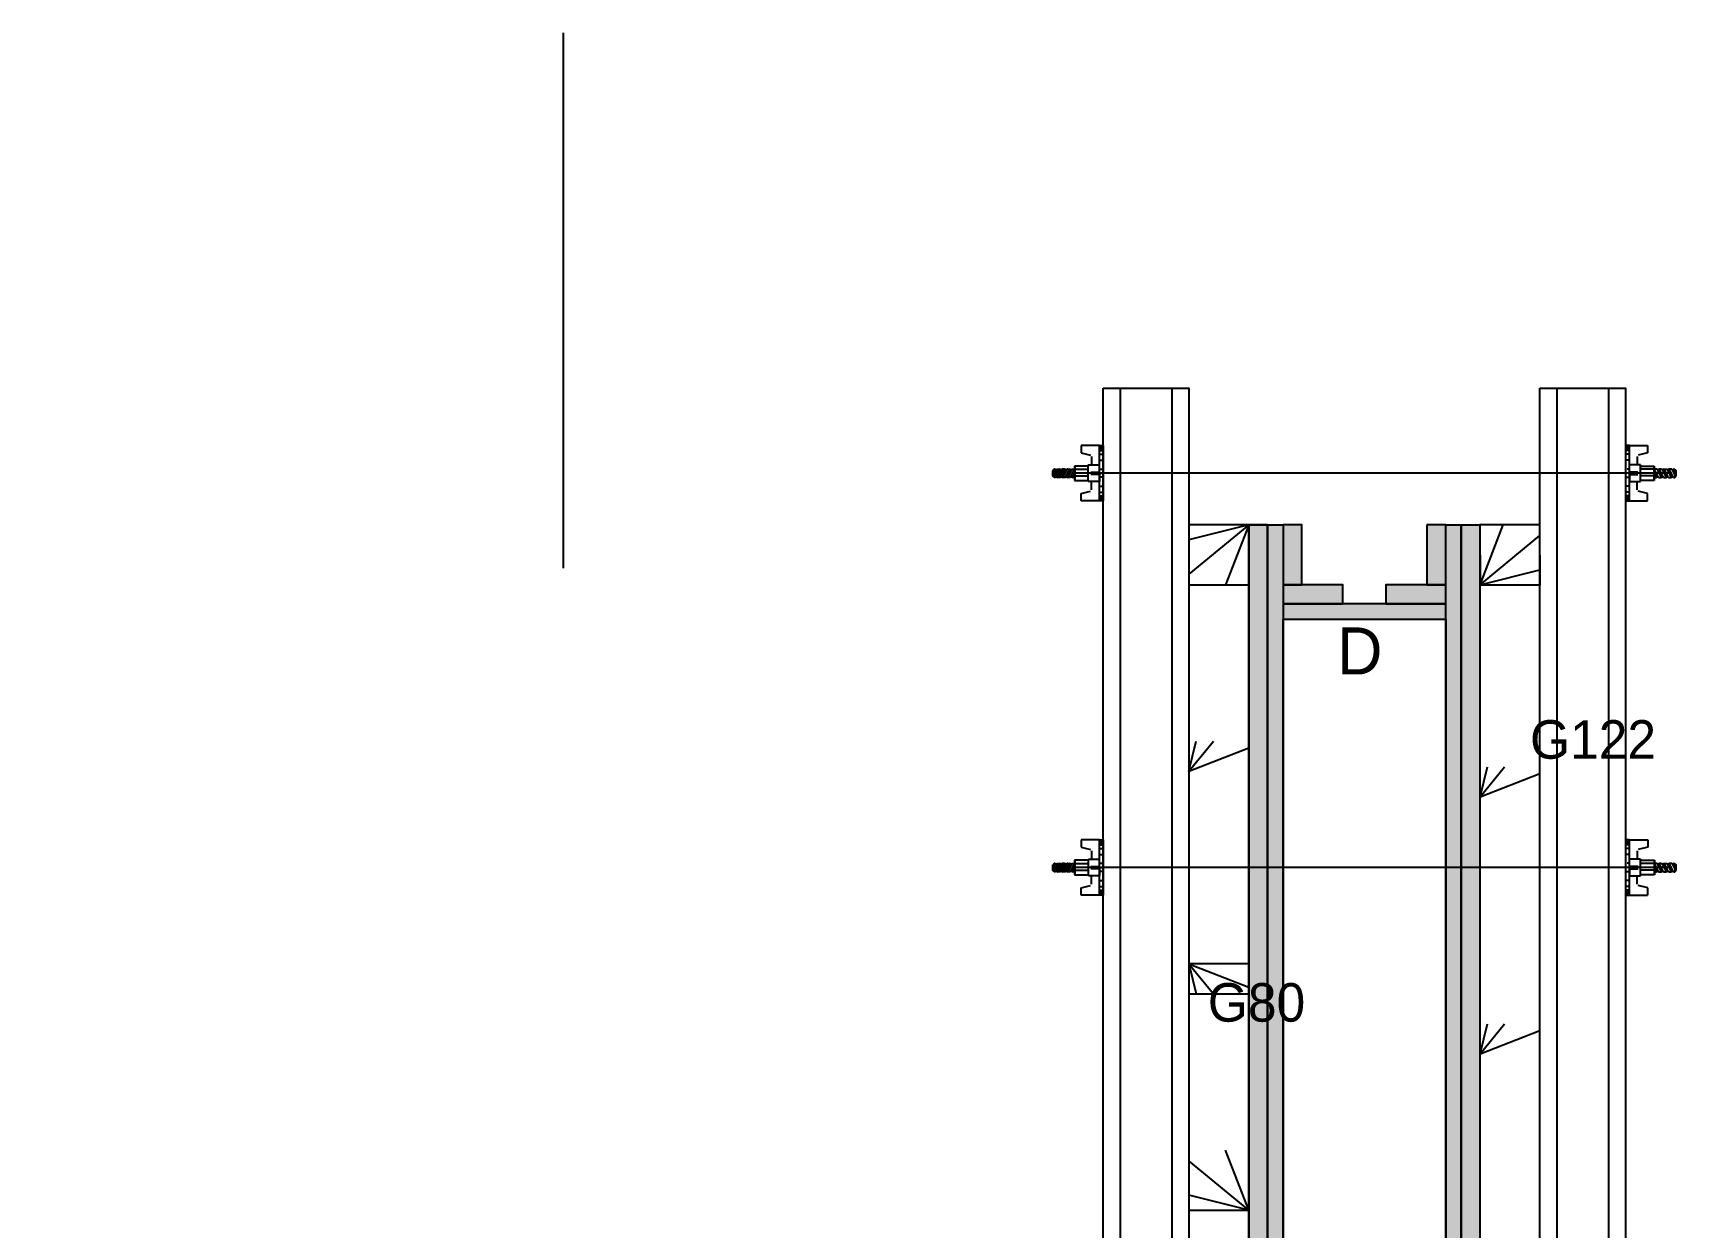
# Model space of a CAD drawing. Header units: metres. Extents: x 3966 to 8606, y 3940 to 4612.
# Drawn here: x 4011.9 to 4395.8, y 4332.7 to 4611.6 of the extents above; entities that cross this region are included whole.
import ezdxf

# ---------------------------------------------------------------- set-up
doc = ezdxf.new("R2010")
doc.units = ezdxf.units.M
for name, color, linetype in [('CHAPA', 7, 'Continuous'), ('CONCRETO', 7, 'Continuous'), ('Hachura', 7, 'Continuous'), ('Madeira', 7, 'Continuous'), ('Perfil Metálico', 7, 'Continuous'), ('SARRAFO', 7, 'Continuous'), ('TEXTO_GERAL', 7, 'Continuous')]:
    doc.layers.add(name, color=color, linetype=linetype)

msp = doc.modelspace()

# ---------------------------------------------------------------- hatches: boundary and pattern name
at = {"layer": 'Hachura'}
h = msp.add_hatch(color=7, dxfattribs=at)
h.dxf.hatch_style = 1
h.paths.add_polyline_path([(4295.94, 4496.66), (4300.34, 4496.66), (4300.34, 4496.66), (4300.34, 4076.66), (4300.34, 4076.66), (4295.94, 4076.66), (4295.94, 4076.66), (4295.94, 4496.66)])
h = msp.add_hatch(color=7, dxfattribs=at)
h.dxf.hatch_style = 1
h.paths.add_polyline_path([(4300.34, 4496.66), (4303.94, 4496.66), (4303.94, 4496.66), (4303.94, 4076.66), (4303.94, 4076.66), (4300.34, 4076.66), (4300.34, 4076.66), (4300.34, 4496.66)])
h = msp.add_hatch(color=7, dxfattribs=at)
h.dxf.hatch_style = 1
h.paths.add_polyline_path([(4308.34, 4482.66), (4303.94, 4482.66), (4303.94, 4482.66), (4303.94, 4496.66), (4303.94, 4496.66), (4308.34, 4496.66), (4308.34, 4496.66), (4308.34, 4482.66)])
h = msp.add_hatch(color=7, dxfattribs=at)
h.dxf.hatch_style = 1
h.paths.add_polyline_path([(4341.94, 4482.66), (4337.54, 4482.66), (4337.54, 4482.66), (4337.54, 4496.66), (4337.54, 4496.66), (4341.94, 4496.66), (4341.94, 4496.66), (4341.94, 4482.66)])
h = msp.add_hatch(color=7, dxfattribs=at)
h.dxf.hatch_style = 1
h.paths.add_polyline_path([(4345.54, 4016.66), (4341.94, 4016.66), (4341.94, 4016.66), (4341.94, 4496.66), (4341.94, 4496.66), (4345.54, 4496.66), (4345.54, 4496.66), (4345.54, 4016.66)])
h = msp.add_hatch(color=7, dxfattribs=at)
h.dxf.hatch_style = 1
h.paths.add_polyline_path([(4345.54, 4496.66), (4349.94, 4496.66), (4349.94, 4496.66), (4349.94, 4016.66), (4349.94, 4016.66), (4345.54, 4016.66), (4345.54, 4016.66), (4345.54, 4496.66)])
h = msp.add_hatch(color=7, dxfattribs=at)
h.dxf.hatch_style = 1
h.paths.add_polyline_path([(4317.94, 4482.66), (4317.94, 4478.26), (4317.94, 4478.26), (4303.94, 4478.26), (4303.94, 4478.26), (4303.94, 4482.66), (4303.94, 4482.66), (4317.94, 4482.66)])
h = msp.add_hatch(color=7, dxfattribs=at)
h.dxf.hatch_style = 1
h.paths.add_polyline_path([(4341.94, 4482.66), (4341.94, 4478.26), (4341.94, 4478.26), (4327.94, 4478.26), (4327.94, 4478.26), (4327.94, 4482.66), (4327.94, 4482.66), (4341.94, 4482.66)])
h = msp.add_hatch(color=7, dxfattribs=at)
h.dxf.hatch_style = 1
h.paths.add_polyline_path([(4341.94, 4474.66), (4341.94, 4478.26), (4341.94, 4478.26), (4303.94, 4478.26), (4303.94, 4478.26), (4303.94, 4474.66), (4303.94, 4474.66), (4341.94, 4474.66)])

# ---------------------------------------------------------------- linework, layer by layer
at = {"layer": 'CHAPA', "color": 7, "lineweight": 25}
for points in [[(4303.94, 4496.66), (4303.94, 4076.66), (4300.34, 4076.66), (4300.34, 4496.66)], [(4345.54, 4016.66), (4341.94, 4016.66), (4341.94, 4496.66), (4345.54, 4496.66)], [(4341.94, 4474.66), (4341.94, 4478.26), (4303.94, 4478.26), (4303.94, 4474.66)]]:
    msp.add_lwpolyline(points, close=True, dxfattribs=at)
at = {"layer": 'CONCRETO', "color": 7, "lineweight": 25}
msp.add_lwpolyline([(4011.94, 4038.66), (4011.94, 4076.66), (4303.94, 4076.66), (4303.94, 4474.66), (4341.94, 4474.66), (4341.94, 4038.66)], close=True, dxfattribs=at)
at = {"layer": 'Defpoints', "color": 7, "lineweight": 25}
msp.add_line((4135.89, 4486.58), (4135.89, 4611.58), dxfattribs=at)
at = {"layer": 'Hachura', "color": 7, "lineweight": 25}
for p, q in [((4261.04, 4515.2), (4256.78, 4515.2)), ((4256.78, 4515.2), (4256.78, 4513.52)), ((4261.02, 4515.06), (4261.95, 4515.06)), ((4261.02, 4514.85), (4261.95, 4514.85)), ((4261.02, 4514.51), (4261.95, 4514.51)), ((4261.02, 4514.05), (4261.95, 4514.05)), ((4261.04, 4502.3), (4261.04, 4515.2)), ((4261.04, 4515.2), (4261.94, 4515.2)), ((4261.94, 4515.2), (4261.94, 4502.3)), ((4261.94, 4514.24), (4261.94, 4506.43)), ((4383.94, 4515.2), (4383.94, 4502.3)), ((4384.85, 4515.2), (4383.94, 4515.2)), ((4384.86, 4515.06), (4383.94, 4515.06)), ((4384.86, 4514.85), (4383.94, 4514.85)), ((4384.86, 4514.51), (4383.94, 4514.51)), ((4383.94, 4514.24), (4383.94, 4506.43)), ((4384.86, 4514.05), (4383.94, 4514.05)), ((4384.85, 4502.3), (4384.85, 4515.2)), ((4384.85, 4515.2), (4389.1, 4515.2)), ((4389.1, 4515.2), (4389.1, 4513.52)), ((4250.46, 4509.13), (4250.8, 4509.81)), ((4250.88, 4507.64), (4251.96, 4509.81)), ((4252.04, 4507.64), (4253.12, 4509.81)), ((4253.2, 4507.64), (4254.28, 4509.81)), ((4255.24, 4510.42), (4255.24, 4507.07)), ((4258.46, 4510.42), (4255.24, 4510.42)), ((4255.3, 4510.42), (4255.3, 4507.07)), ((4256.78, 4513.52), (4258.99, 4512.94)), ((4258.46, 4506.81), (4258.46, 4510.68)), ((4258.46, 4510.68), (4261.04, 4510.68)), ((4258.46, 4510.68), (4258.46, 4510.42)), ((4258.46, 4510.68), (4258.46, 4510.42)), ((4259.23, 4512.63), (4259.23, 4510.68)), ((4261.02, 4513.21), (4261.95, 4513.21)), ((4261.02, 4511.77), (4261.94, 4511.77)), ((4384.86, 4513.2), (4383.94, 4513.2)), ((4384.86, 4511.77), (4383.94, 4511.77)), ((4387.42, 4510.68), (4384.85, 4510.68)), ((4386.65, 4512.63), (4386.65, 4510.68)), ((4389.1, 4513.52), (4386.89, 4512.94)), ((4387.42, 4506.81), (4387.42, 4510.68)), ((4387.42, 4510.68), (4387.42, 4510.42)), ((4387.42, 4510.68), (4387.42, 4510.42)), ((4387.42, 4510.42), (4390.65, 4510.42)), ((4390.58, 4510.42), (4390.58, 4507.07)), ((4390.65, 4510.42), (4390.65, 4507.07)), ((4392.69, 4507.64), (4391.6, 4509.81)), ((4393.85, 4507.64), (4392.76, 4509.81)), ((4395.01, 4507.64), (4393.92, 4509.81)), ((4395.42, 4509.13), (4395.08, 4509.81)), ((4250.46, 4509.65), (4250.14, 4509.33)), ((4250.14, 4508.04), (4250.14, 4509.33)), ((4250.46, 4507.71), (4250.14, 4508.04)), ((4251.03, 4509.75), (4250.46, 4508.62)), ((4250.46, 4509.39), (4250.59, 4509.65)), ((4250.59, 4509.65), (4250.46, 4509.65)), ((4251.11, 4509.65), (4250.46, 4508.36)), ((4250.46, 4509.65), (4250.46, 4507.71)), ((4250.79, 4507.72), (4250.46, 4507.72)), ((4250.46, 4507.71), (4250.46, 4507.71)), ((4250.79, 4507.72), (4251.75, 4509.65)), ((4250.79, 4507.72), (4251.75, 4509.65)), ((4251.11, 4509.65), (4251.75, 4509.65)), ((4252.19, 4509.75), (4251.12, 4507.61)), ((4252.27, 4509.65), (4251.3, 4507.72)), ((4251.95, 4507.72), (4251.3, 4507.72)), ((4251.95, 4507.72), (4252.91, 4509.65)), ((4252.91, 4509.65), (4252.27, 4509.65)), ((4253.35, 4509.75), (4252.28, 4507.61)), ((4253.43, 4509.65), (4252.46, 4507.72)), ((4253.11, 4507.72), (4252.46, 4507.72)), ((4252.67, 4507.72), (4252.46, 4507.72)), ((4253.11, 4507.72), (4254.07, 4509.65)), ((4253.64, 4509.65), (4253.43, 4509.65)), ((4254.51, 4509.75), (4253.44, 4507.61)), ((4254.59, 4509.65), (4253.62, 4507.72)), ((4254.27, 4507.72), (4253.62, 4507.72)), ((4253.64, 4509.65), (4254.07, 4509.65)), ((4254.27, 4507.72), (4255.24, 4509.65)), ((4254.59, 4509.65), (4255.24, 4509.65)), ((4255.24, 4508.88), (4254.6, 4507.61)), ((4255.24, 4508.62), (4254.78, 4507.72)), ((4255.24, 4507.72), (4254.78, 4507.72)), ((4394.74, 4508.75), (4254.94, 4508.74)), ((4255.24, 4509.65), (4258.46, 4509.65)), ((4255.24, 4508.1), (4258.46, 4508.1)), ((4255.24, 4507.07), (4258.46, 4507.07)), ((4261.04, 4506.81), (4258.46, 4506.81)), ((4259.04, 4508.95), (4261.04, 4508.95)), ((4261.04, 4508.43), (4259.04, 4508.43)), ((4259.23, 4504.87), (4259.23, 4506.81)), ((4261.04, 4508.75), (4261.04, 4506.81)), ((4261.04, 4508.74), (4261.94, 4508.74)), ((4261.04, 4507.46), (4261.04, 4508.1)), ((4261.04, 4502.3), (4261.04, 4507.46)), ((4261.36, 4507.79), (4261.15, 4507.79)), ((4261.17, 4509.72), (4261.6, 4509.72)), ((4261.79, 4507.79), (4261.36, 4507.79)), ((4384.85, 4508.74), (4383.94, 4508.74)), ((4384.09, 4507.79), (4384.53, 4507.79)), ((4384.72, 4509.72), (4384.29, 4509.72)), ((4384.53, 4507.79), (4384.74, 4507.79)), ((4386.84, 4508.95), (4384.85, 4508.95)), ((4384.85, 4508.75), (4384.85, 4506.81)), ((4384.85, 4508.43), (4386.84, 4508.43)), ((4384.85, 4507.46), (4384.85, 4508.1)), ((4384.85, 4502.3), (4384.85, 4507.46)), ((4384.85, 4506.81), (4387.42, 4506.81)), ((4386.65, 4504.87), (4386.65, 4506.81)), ((4390.65, 4509.65), (4387.42, 4509.65)), ((4390.65, 4508.1), (4387.42, 4508.1)), ((4390.65, 4507.07), (4387.42, 4507.07)), ((4391.29, 4509.65), (4390.65, 4509.65)), ((4391.62, 4507.71), (4390.65, 4509.65)), ((4390.65, 4508.88), (4391.28, 4507.61)), ((4390.65, 4508.62), (4391.1, 4507.71)), ((4390.65, 4507.71), (4391.1, 4507.71)), ((4391.29, 4509.65), (4392.26, 4507.71)), ((4391.37, 4509.75), (4392.44, 4507.61)), ((4391.62, 4507.71), (4392.26, 4507.71)), ((4392.24, 4509.65), (4391.81, 4509.65)), ((4392.78, 4507.71), (4391.81, 4509.65)), ((4392.24, 4509.65), (4392.46, 4509.65)), ((4392.46, 4509.65), (4393.42, 4507.71)), ((4392.53, 4509.75), (4393.6, 4507.61)), ((4392.78, 4507.71), (4393.42, 4507.71)), ((4392.97, 4509.65), (4393.62, 4509.65)), ((4393.94, 4507.71), (4392.97, 4509.65)), ((4393.21, 4507.71), (4393.42, 4507.71)), ((4393.62, 4509.65), (4394.58, 4507.71)), ((4393.7, 4509.75), (4394.77, 4507.61)), ((4393.94, 4507.71), (4394.58, 4507.71)), ((4395.1, 4507.71), (4394.13, 4509.65)), ((4394.78, 4509.65), (4394.13, 4509.65)), ((4395.1, 4507.71), (4394.13, 4509.65)), ((4394.78, 4509.65), (4395.42, 4508.36)), ((4394.86, 4509.75), (4395.42, 4508.62)), ((4395.1, 4507.71), (4395.42, 4507.71)), ((4395.42, 4509.39), (4395.29, 4509.65)), ((4395.29, 4509.65), (4395.42, 4509.65)), ((4395.42, 4509.65), (4395.74, 4509.33)), ((4395.42, 4509.65), (4395.42, 4507.71)), ((4395.42, 4507.71), (4395.74, 4508.04)), ((4395.42, 4507.71), (4395.42, 4507.71)), ((4395.74, 4508.04), (4395.74, 4509.33)), ((4256.78, 4503.97), (4258.99, 4504.56)), ((4256.78, 4502.3), (4256.78, 4503.97)), ((4261.94, 4502.3), (4256.81, 4502.3)), ((4261.02, 4505.71), (4261.95, 4505.71)), ((4261.02, 4504.29), (4261.95, 4504.29)), ((4261.02, 4503.45), (4261.95, 4503.45)), ((4261.02, 4502.99), (4261.95, 4502.99)), ((4261.02, 4502.65), (4261.95, 4502.65)), ((4261.02, 4502.44), (4261.95, 4502.44)), ((4384.86, 4505.71), (4383.94, 4505.71)), ((4384.86, 4504.29), (4383.94, 4504.29)), ((4384.86, 4503.45), (4383.94, 4503.45)), ((4384.86, 4502.99), (4383.94, 4502.99)), ((4384.86, 4502.65), (4383.94, 4502.65)), ((4384.86, 4502.44), (4383.94, 4502.44)), ((4383.94, 4502.3), (4389.08, 4502.3)), ((4389.1, 4503.97), (4386.89, 4504.56)), ((4389.1, 4502.3), (4389.1, 4503.97)), ((4261.05, 4423.11), (4256.79, 4423.11)), ((4256.79, 4423.11), (4256.79, 4421.43)), ((4261.03, 4422.97), (4261.96, 4422.97)), ((4261.03, 4422.76), (4261.96, 4422.76)), ((4261.03, 4422.43), (4261.96, 4422.43)), ((4261.03, 4421.96), (4261.96, 4421.96)), ((4261.05, 4410.21), (4261.05, 4423.11)), ((4261.05, 4423.11), (4261.95, 4423.11)), ((4261.95, 4423.11), (4261.95, 4410.22)), ((4261.95, 4422.16), (4261.95, 4414.34)), ((4384.87, 4422.97), (4383.94, 4422.97)), ((4384.87, 4422.76), (4383.94, 4422.76)), ((4384.87, 4422.42), (4383.94, 4422.42)), ((4384.87, 4421.96), (4383.94, 4421.96)), ((4383.95, 4423.11), (4383.95, 4410.21)), ((4384.85, 4423.11), (4383.95, 4423.11)), ((4383.95, 4422.16), (4383.95, 4414.34)), ((4384.85, 4410.21), (4384.85, 4423.11)), ((4384.85, 4423.11), (4389.11, 4423.11)), ((4389.11, 4423.11), (4389.11, 4421.43)), ((4250.47, 4417.05), (4250.81, 4417.72)), ((4251.04, 4417.66), (4250.47, 4416.53)), ((4250.89, 4415.56), (4251.97, 4417.72)), ((4252.2, 4417.66), (4251.13, 4415.52)), ((4252.05, 4415.56), (4253.13, 4417.72)), ((4253.36, 4417.66), (4252.29, 4415.52)), ((4253.21, 4415.56), (4254.29, 4417.72)), ((4254.52, 4417.66), (4253.45, 4415.52)), ((4255.24, 4418.34), (4255.24, 4414.98)), ((4258.47, 4418.34), (4255.24, 4418.34)), ((4255.31, 4418.34), (4255.31, 4414.98)), ((4256.79, 4421.43), (4259, 4420.85)), ((4258.47, 4414.73), (4258.47, 4418.6)), ((4258.47, 4418.6), (4261.05, 4418.6)), ((4258.47, 4418.6), (4258.47, 4418.34)), ((4258.47, 4418.6), (4258.47, 4418.34)), ((4259.24, 4420.54), (4259.24, 4418.59)), ((4261.03, 4421.12), (4261.96, 4421.12)), ((4261.03, 4419.69), (4261.95, 4419.69)), ((4384.87, 4421.12), (4383.94, 4421.12)), ((4384.87, 4419.69), (4383.95, 4419.69)), ((4387.43, 4418.6), (4384.85, 4418.6)), ((4386.66, 4420.54), (4386.66, 4418.59)), ((4389.11, 4421.43), (4386.9, 4420.85)), ((4387.43, 4414.73), (4387.43, 4418.6)), ((4387.43, 4418.6), (4387.43, 4418.34)), ((4387.43, 4418.6), (4387.43, 4418.34)), ((4387.43, 4418.34), (4390.66, 4418.34)), ((4390.59, 4418.34), (4390.59, 4414.98)), ((4390.66, 4418.34), (4390.66, 4414.98)), ((4391.38, 4417.66), (4392.45, 4415.52)), ((4392.69, 4415.56), (4391.61, 4417.72)), ((4392.54, 4417.66), (4393.61, 4415.52)), ((4393.85, 4415.56), (4392.77, 4417.72)), ((4393.7, 4417.66), (4394.77, 4415.52)), ((4395.02, 4415.56), (4393.93, 4417.72)), ((4394.86, 4417.66), (4395.43, 4416.53)), ((4395.43, 4417.05), (4395.09, 4417.72)), ((4250.47, 4417.56), (4250.15, 4417.24)), ((4250.15, 4415.95), (4250.15, 4417.24)), ((4250.47, 4415.63), (4250.15, 4415.95)), ((4250.47, 4417.31), (4250.6, 4417.56)), ((4250.6, 4417.56), (4250.47, 4417.56)), ((4251.12, 4417.56), (4250.47, 4416.27)), ((4250.47, 4417.56), (4250.47, 4415.63)), ((4250.79, 4415.63), (4250.47, 4415.63)), ((4250.47, 4415.63), (4250.47, 4415.63)), ((4250.79, 4415.63), (4251.76, 4417.56)), ((4250.79, 4415.63), (4251.76, 4417.56)), ((4251.12, 4417.56), (4251.76, 4417.56)), ((4252.28, 4417.56), (4251.31, 4415.63)), ((4251.95, 4415.63), (4251.31, 4415.63)), ((4251.95, 4415.63), (4252.92, 4417.56)), ((4252.92, 4417.56), (4252.28, 4417.56)), ((4253.44, 4417.56), (4252.47, 4415.63)), ((4253.12, 4415.63), (4252.47, 4415.63)), ((4252.68, 4415.63), (4252.47, 4415.63)), ((4253.12, 4415.63), (4254.08, 4417.56)), ((4253.65, 4417.56), (4253.44, 4417.56)), ((4254.6, 4417.56), (4253.63, 4415.63)), ((4254.28, 4415.63), (4253.63, 4415.63)), ((4253.65, 4417.56), (4254.08, 4417.56)), ((4254.28, 4415.63), (4255.24, 4417.56)), ((4254.6, 4417.56), (4255.24, 4417.56)), ((4255.24, 4416.79), (4254.61, 4415.52)), ((4255.24, 4416.53), (4254.79, 4415.63)), ((4255.24, 4415.63), (4254.79, 4415.63)), ((4394.75, 4416.66), (4254.95, 4416.65)), ((4255.24, 4417.56), (4258.47, 4417.56)), ((4255.24, 4416.02), (4258.47, 4416.02)), ((4255.24, 4414.98), (4258.47, 4414.98)), ((4261.05, 4414.73), (4258.47, 4414.73)), ((4259.05, 4416.87), (4261.05, 4416.87)), ((4261.05, 4416.35), (4259.05, 4416.35)), ((4259.24, 4412.78), (4259.24, 4414.73)), ((4261.05, 4416.66), (4261.05, 4414.73)), ((4261.05, 4416.66), (4261.95, 4416.66)), ((4261.05, 4415.37), (4261.05, 4416.02)), ((4261.05, 4410.21), (4261.05, 4415.37)), ((4261.37, 4415.7), (4261.16, 4415.7)), ((4261.17, 4417.64), (4261.61, 4417.64)), ((4261.8, 4415.7), (4261.37, 4415.7)), ((4384.85, 4416.66), (4383.95, 4416.66)), ((4384.1, 4415.7), (4384.53, 4415.7)), ((4384.73, 4417.64), (4384.29, 4417.64)), ((4384.53, 4415.7), (4384.75, 4415.7)), ((4386.85, 4416.86), (4384.85, 4416.86)), ((4384.85, 4416.66), (4384.85, 4414.73)), ((4384.85, 4416.35), (4386.85, 4416.35)), ((4384.85, 4415.37), (4384.85, 4416.02)), ((4384.85, 4410.21), (4384.85, 4415.37)), ((4384.85, 4414.73), (4387.43, 4414.73)), ((4386.66, 4412.78), (4386.66, 4414.73)), ((4390.66, 4417.56), (4387.43, 4417.56)), ((4390.66, 4416.02), (4387.43, 4416.02)), ((4390.66, 4414.98), (4387.43, 4414.98)), ((4391.3, 4417.56), (4390.66, 4417.56)), ((4391.63, 4415.63), (4390.66, 4417.56)), ((4390.66, 4416.79), (4391.29, 4415.52)), ((4390.66, 4416.53), (4391.11, 4415.63)), ((4390.66, 4415.63), (4391.11, 4415.63)), ((4391.3, 4417.56), (4392.27, 4415.63)), ((4391.63, 4415.63), (4392.27, 4415.63)), ((4392.25, 4417.56), (4391.82, 4417.56)), ((4392.79, 4415.63), (4391.82, 4417.56)), ((4392.25, 4417.56), (4392.46, 4417.56)), ((4392.46, 4417.56), (4393.43, 4415.63)), ((4392.79, 4415.63), (4393.43, 4415.63)), ((4392.98, 4417.56), (4393.62, 4417.56)), ((4393.95, 4415.63), (4392.98, 4417.56)), ((4393.22, 4415.63), (4393.43, 4415.63)), ((4393.62, 4417.56), (4394.59, 4415.63)), ((4393.95, 4415.63), (4394.59, 4415.63)), ((4395.11, 4415.63), (4394.14, 4417.56)), ((4394.79, 4417.56), (4394.14, 4417.56)), ((4395.11, 4415.63), (4394.14, 4417.56)), ((4394.79, 4417.56), (4395.43, 4416.27)), ((4395.11, 4415.63), (4395.43, 4415.63)), ((4395.43, 4417.31), (4395.3, 4417.56)), ((4395.3, 4417.56), (4395.43, 4417.56)), ((4395.43, 4417.56), (4395.75, 4417.24)), ((4395.43, 4417.56), (4395.43, 4415.63)), ((4395.43, 4415.63), (4395.75, 4415.95)), ((4395.43, 4415.63), (4395.43, 4415.63)), ((4395.75, 4415.95), (4395.75, 4417.24)), ((4256.79, 4411.89), (4259, 4412.47)), ((4256.79, 4410.21), (4256.79, 4411.89)), ((4261.95, 4410.22), (4256.81, 4410.22)), ((4261.03, 4413.62), (4261.96, 4413.62)), ((4261.03, 4412.21), (4261.96, 4412.21)), ((4261.03, 4411.36), (4261.96, 4411.36)), ((4261.03, 4410.9), (4261.96, 4410.9)), ((4261.03, 4410.56), (4261.96, 4410.56)), ((4261.03, 4410.35), (4261.96, 4410.35)), ((4384.87, 4413.62), (4383.94, 4413.62)), ((4384.87, 4412.21), (4383.94, 4412.21)), ((4384.87, 4411.36), (4383.94, 4411.36)), ((4384.87, 4410.9), (4383.94, 4410.9)), ((4384.87, 4410.56), (4383.94, 4410.56)), ((4384.87, 4410.35), (4383.94, 4410.35)), ((4383.95, 4410.21), (4389.09, 4410.21)), ((4389.11, 4411.89), (4386.9, 4412.47)), ((4389.11, 4410.21), (4389.11, 4411.89))]:
    msp.add_line(p, q, dxfattribs=at)
at = {"layer": 'Madeira', "color": 7, "lineweight": 25}
for p, q in [((4295.94, 4496.66), (4281.94, 4485.15)), ((4295.94, 4496.66), (4281.94, 4493.18)), ((4295.94, 4496.66), (4290.51, 4482.66)), ((4349.96, 4482.66), (4355.37, 4496.67)), ((4349.96, 4482.66), (4363.94, 4494.19)), ((4349.96, 4482.66), (4363.95, 4486.16)), ((4281.94, 4439.16), (4287.7, 4446.16)), ((4281.94, 4439.16), (4283.68, 4446.16)), ((4281.94, 4439.16), (4295.94, 4444.59)), ((4349.95, 4433.17), (4355.7, 4440.18)), ((4349.95, 4433.17), (4351.68, 4440.17)), ((4349.95, 4433.17), (4363.94, 4438.61)), ((4281.94, 4394.16), (4287.7, 4387.16)), ((4281.94, 4394.16), (4283.68, 4387.16)), ((4281.94, 4394.16), (4295.94, 4388.73)), ((4349.95, 4373.17), (4355.7, 4380.18)), ((4349.95, 4373.17), (4351.68, 4380.17)), ((4349.95, 4373.17), (4363.94, 4378.61)), ((4295.94, 4336.66), (4290.51, 4350.66)), ((4295.94, 4336.66), (4281.94, 4348.18)), ((4295.94, 4336.66), (4281.94, 4340.15))]:
    msp.add_line(p, q, dxfattribs=at)
for points in [[(4295.94, 4496.66), (4281.94, 4496.66), (4281.94, 4482.66), (4295.94, 4482.66)], [(4295.94, 4496.66), (4281.94, 4496.66), (4281.94, 4336.66), (4295.94, 4336.66)], [(4349.96, 4482.66), (4363.96, 4482.68), (4363.94, 4496.68), (4349.94, 4496.66)], [(4349.94, 4256.67), (4363.94, 4256.68), (4363.94, 4496.68), (4349.94, 4496.66)], [(4281.94, 4394.16), (4281.94, 4387.16), (4295.94, 4387.16), (4295.94, 4394.16)]]:
    msp.add_lwpolyline(points, close=True, dxfattribs=at)
at = {"layer": 'Perfil Metálico', "color": 7, "lineweight": 25}
for points in [[(4261.94, 4528.6), (4281.94, 4528.6), (4281.94, 4084.66), (4261.94, 4084.66)], [(4277.94, 4084.66), (4265.94, 4084.66), (4265.94, 4528.6), (4277.94, 4528.6)], [(4363.94, 4528.6), (4383.94, 4528.6), (4383.94, 3978.34), (4363.94, 3978.34)], [(4379.94, 3978.34), (4367.94, 3978.34), (4367.94, 4528.6), (4379.94, 4528.6)]]:
    msp.add_lwpolyline(points, close=True, dxfattribs=at)
at = {"layer": 'SARRAFO', "color": 7, "lineweight": 25}
for points in [[(4295.94, 4076.66), (4295.94, 4496.66), (4300.34, 4496.66), (4300.34, 4076.66)], [(4295.94, 4076.66), (4300.34, 4076.66), (4300.34, 4496.66), (4295.94, 4496.66)], [(4303.94, 4496.66), (4303.94, 4482.66), (4308.34, 4482.66), (4308.34, 4496.66)], [(4337.54, 4496.66), (4337.54, 4482.66), (4341.94, 4482.66), (4341.94, 4496.66)], [(4345.54, 4016.66), (4345.54, 4496.66), (4349.94, 4496.66), (4349.94, 4016.66)], [(4345.54, 4016.66), (4345.54, 4496.66), (4349.94, 4496.66), (4349.94, 4016.66)], [(4303.94, 4478.26), (4317.94, 4478.26), (4317.94, 4482.66), (4303.94, 4482.66)], [(4327.94, 4478.26), (4341.94, 4478.26), (4341.94, 4482.66), (4327.94, 4482.66)]]:
    msp.add_lwpolyline(points, close=True, dxfattribs=at)

# ---------------------------------------------------------------- texts
at = {"layer": 'TEXTO_GERAL', "color": 7, "lineweight": 25}
for s, height, p in [('D', 11, (4316.55, 4461.73)), ('G122', 9, (4361.62, 4442.06)), ('G80', 9, (4286.37, 4380.65))]:
    msp.add_text(s, height=height, dxfattribs=at).set_placement(p)

doc.saveas('drawing.dxf')
